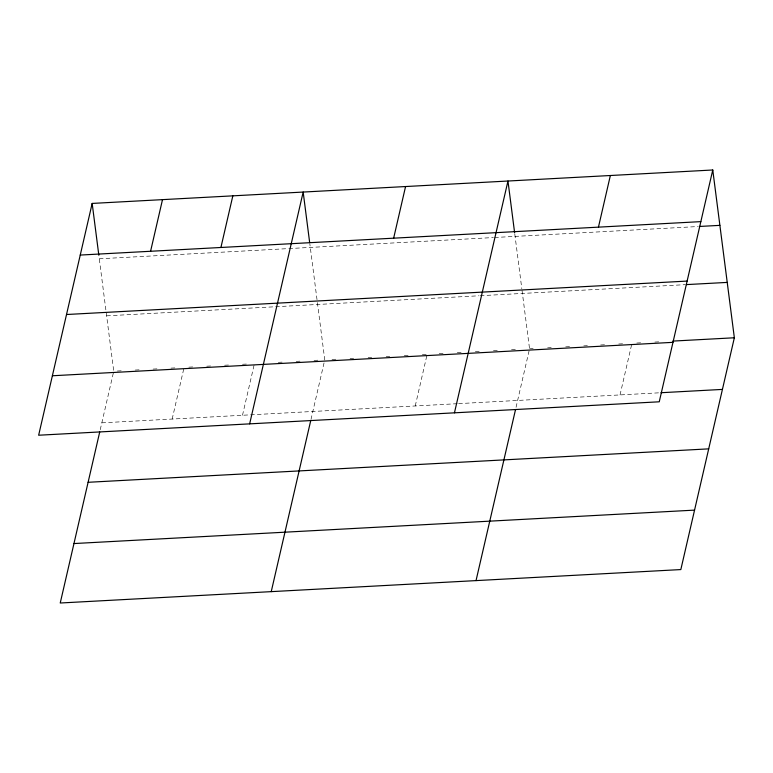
<?xml version="1.0" encoding="UTF-8"?>
<svg xmlns="http://www.w3.org/2000/svg" width="773" height="773" viewBox="0 0 773 773"><rect width="100%" height="100%" fill="white"/><g stroke="black" fill="none" stroke-linecap="round" stroke-linejoin="round"><path stroke-width="0.58" stroke-dasharray="3.87 2.9" d="M100.248 429.701L113.747 371.204L98.983 256.433M172.166 419.053L184.09 367.417M242.5 415.265L254.423 363.629M310.988 419.478L324.757 359.841L309.838 243.891M415.236 405.96L426.88 355.493M516.045 407.303L529.553 348.807L521.968 289.875M620.033 394.926L631.947 343.289M99.292 258.791L287.643 248.645M288.831 248.577L493.406 237.562M494.614 237.495L698.203 226.528M106.626 315.838L479.057 295.779M480.265 295.711L685.062 284.677M117.332 371.011L122.095 370.76M135.207 370.054L139.981 369.794M153.093 369.088L157.856 368.827M170.968 368.122L175.742 367.871M188.854 367.165L193.627 366.904M206.739 366.199L211.502 365.938M224.614 365.233L229.388 364.982M242.5 364.267L247.263 364.015M278.261 362.344L283.034 362.083M296.146 361.377L300.91 361.126M314.022 360.421L318.795 360.16M331.984 359.455L336.806 359.194M350.053 358.479L353.667 358.286M368.122 357.503L371.736 357.31M386.191 356.527L389.805 356.334M404.269 355.561L409.081 355.3M422.338 354.585L427.15 354.324M439.199 353.676L444.021 353.416M457.268 352.701L463.298 352.372M475.337 351.725L480.159 351.464M493.416 350.758L498.227 350.498M511.484 349.783L516.296 349.522M529.553 348.807L533.167 348.613M547.622 347.831L551.236 347.637M565.691 346.864L570.513 346.604M583.76 345.889L587.374 345.695M600.631 344.98L605.452 344.719M618.7 344.004L624.719 343.685M636.768 343.028L641.59 342.768M654.837 342.062L659.659 341.801M101.833 422.841L457.394 403.69M458.602 403.622L659.784 392.781M514.789 234.035L521.814 288.687"/><path stroke-width="1.16" d="M92.171 203.425L38.65 435.228L659.253 401.796L712.764 169.992L92.171 203.425L98.838 255.254M99.717 431.991L60.236 603.008L680.829 569.575L734.35 337.772L712.764 169.992M150.58 251.273L162.504 199.637M220.914 247.476L232.837 195.849M249.65 423.855L303.171 192.052L309.683 242.712M271.236 591.645L310.727 420.618M393.65 238.171L405.564 186.544M454.447 412.83L507.967 181.027L514.634 232.857M476.033 580.61L515.523 409.593M598.447 227.146L610.361 175.51M80.247 255.061L700.84 221.629M699.41 226.46L719.885 225.358M66.517 314.514L687.12 281.082M686.269 284.609L727.229 282.406M672.906 341.086L734.35 337.772M52.38 375.765L672.974 342.342M660.992 392.723L722.426 389.408M88.103 482.294L708.706 448.862M73.966 543.554L694.56 510.122"/></g></svg>
